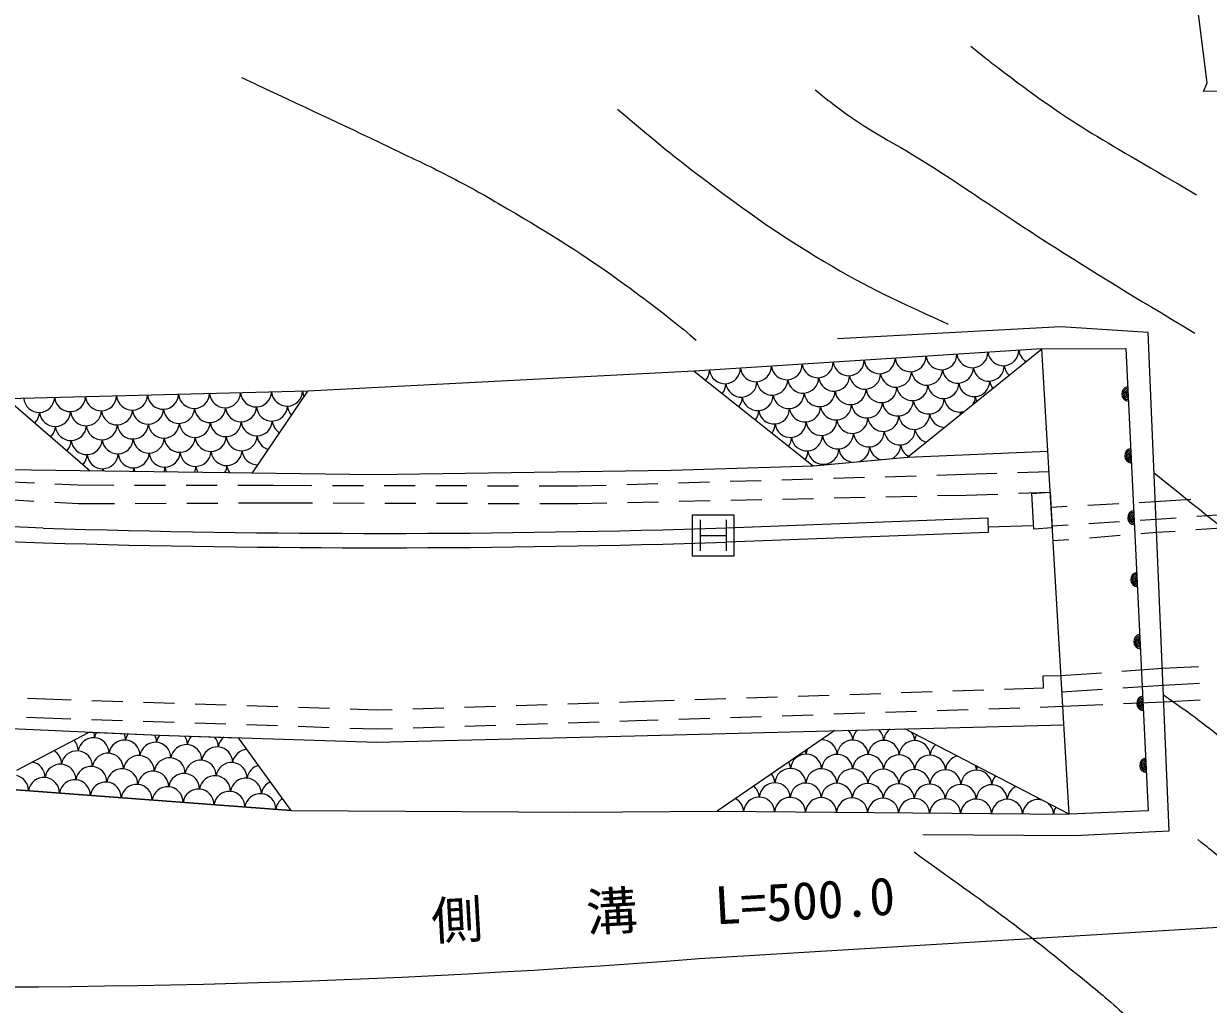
# Model space of a CAD drawing. Units: millimetres, scale not verified. Extents: x 40000 to 680000, y 20000 to 380000.
# Drawn here: x 245589 to 302916, y 271732 to 319192 of the extents above; entities that cross this region are included whole.
import ezdxf
from ezdxf.enums import TextEntityAlignment as Align

# ---------------------------------------------------------------- set-up
doc = ezdxf.new("R2010")
doc.units = ezdxf.units.MM
doc.header["$LTSCALE"] = 1000
for name, color, linetype, lineweight in [('M-BGD', 7, 'Continuous', 13), ('M-STR-HTXT', 7, 'Continuous', 13), ('M-STR-STRC', 7, 'Continuous', 13), ('M-STR-STRD', 7, 'Continuous', 13)]:
    doc.layers.add(name, color=color, linetype=linetype, lineweight=lineweight)
doc.styles.add('ＭＳ ゴシック', font='')
doc.styles.get('ＭＳ ゴシック').set_extended_font_data('MS Gothic')

msp = doc.modelspace()

# ---------------------------------------------------------------- linework, layer by layer
at = {"layer": 'M-BGD'}
for p, q in [((288355, 298218), (294852, 303460)), ((298917, 303474), (300000, 281096)), ((278028, 302372), (283788, 297797)), ((244839, 300987), (248813, 297559)), ((256664, 297454), (259339, 301407)), ((244606, 297035), (246105, 296966)), ((277282, 296970), (278782, 297014)), ((279781, 297044), (281280, 297089)), ((282280, 297119), (283779, 297164)), ((284779, 297194), (286278, 297239)), ((287278, 297268), (288777, 297313)), ((289777, 297343), (291173, 297385)), ((291173, 297385), (292688, 297434)), ((293687, 297467), (295202, 297517)), ((247104, 296919), (248223, 296868)), ((248223, 296868), (249952, 296865)), ((250952, 296863), (252452, 296861)), ((253452, 296859), (254952, 296857)), ((255952, 296856), (257682, 296853)), ((257682, 296853), (259535, 296849)), ((260535, 296847), (262035, 296844)), ((263035, 296842), (264535, 296839)), ((265535, 296837), (267035, 296834)), ((268035, 296832), (269535, 296829)), ((270535, 296827), (272388, 296823)), ((272388, 296823), (273784, 296865)), ((274783, 296895), (276283, 296940)), ((289805, 296350), (291204, 296380)), ((291204, 296380), (292733, 296430)), ((293733, 296463), (295261, 296513)), ((244590, 296173), (246088, 296089)), ((247086, 296033), (248243, 295968)), ((248243, 295968), (249979, 295974)), ((250979, 295978), (252479, 295983)), ((253479, 295987), (254979, 295992)), ((255979, 295995), (257715, 296001)), ((257715, 296001), (259562, 295997)), ((260562, 295995), (262062, 295992)), ((263062, 295989), (264562, 295986)), ((265562, 295984), (267062, 295980)), ((268062, 295978), (269562, 295975)), ((270562, 295973), (272409, 295968)), ((272409, 295968), (273808, 295999)), ((274808, 296021), (276308, 296054)), ((277308, 296076), (278807, 296109)), ((279807, 296131), (281307, 296163)), ((282306, 296185), (283806, 296218)), ((284806, 296240), (286305, 296273)), ((287305, 296295), (288805, 296328)), ((295304, 295791), (296082, 295834)), ((297081, 295888), (298578, 295969)), ((299577, 296024), (300355, 296066)), ((300355, 296066), (302069, 296176)), ((300391, 295212), (301365, 295281)), ((302363, 295352), (303859, 295459)), ((294464, 294896), (292253, 294831)), ((295357, 294890), (296128, 294939)), ((297126, 295003), (298623, 295099)), ((299620, 295163), (300391, 295212)), ((302314, 294706), (303810, 294808)), ((295399, 294175), (296164, 294236)), ((297161, 294315), (298656, 294435)), ((299653, 294515), (300418, 294576)), ((300418, 294576), (301316, 294637)), ((295784, 287641), (297741, 287782)), ((298739, 287854), (300696, 287994)), ((300696, 287994), (302444, 288089)), ((294928, 287624), (295784, 287641)), ((294942, 287047), (294928, 287624)), ((300731, 287175), (302485, 287272)), ((283063, 286648), (284562, 286698)), ((285562, 286732), (287061, 286782)), ((288060, 286816), (289560, 286866)), ((290559, 286900), (292058, 286950)), ((293058, 286984), (294942, 287047)), ((295830, 286859), (297781, 286985)), ((298779, 287049), (300731, 287175)), ((245767, 286554), (246613, 286515)), ((246613, 286515), (247892, 286473)), ((248891, 286440), (250390, 286390)), ((251390, 286357), (252889, 286307)), ((253889, 286274), (255388, 286225)), ((256387, 286191), (257886, 286142)), ((258886, 286109), (260385, 286059)), ((264425, 286039), (265924, 286087)), ((266924, 286119), (268423, 286167)), ((269422, 286199), (270922, 286247)), ((271921, 286278), (273420, 286326)), ((274420, 286358), (275182, 286382)), ((275182, 286382), (277067, 286446)), ((278066, 286479), (279565, 286530)), ((280565, 286564), (282064, 286614)), ((292288, 286036), (293787, 286086)), ((294786, 286120), (295871, 286156)), ((295871, 286156), (297819, 286241)), ((298818, 286284), (300765, 286368)), ((300765, 286368), (302527, 286467)), ((245723, 285633), (246577, 285594)), ((246577, 285594), (247873, 285551)), ((248873, 285518), (250372, 285468)), ((261384, 286026), (262664, 285983)), ((262664, 285983), (263426, 286008)), ((275212, 285461), (276297, 285498)), ((277296, 285531), (278795, 285582)), ((279795, 285615), (281294, 285666)), ((282294, 285699), (283793, 285750)), ((284792, 285783), (286291, 285834)), ((287291, 285868), (288790, 285918)), ((289789, 285952), (291288, 286002)), ((251372, 285435), (252871, 285386)), ((253870, 285352), (255369, 285303)), ((256369, 285270), (257868, 285220)), ((258867, 285187), (260367, 285137)), ((261366, 285104), (262663, 285061)), ((262663, 285061), (263440, 285086)), ((264440, 285118), (265939, 285165)), ((266939, 285197), (268438, 285245)), ((269437, 285277), (270937, 285325)), ((271936, 285357), (273435, 285404)), ((274435, 285436), (275212, 285461)), ((284848, 284978), (279143, 281080)), ((296179, 280927), (288237, 285066)), ((258536, 281113), (255989, 284632)), ((258536, 281113), (245230, 282114)), ((300000, 281096), (296179, 280927))]:
    msp.add_line(p, q, dxfattribs=at)
for points in [[(307515, 315990), (302689, 315906), (302859, 316329), (302266, 321070), (302266, 324372), (302435, 325642), (302943, 327844)], [(289102, 279951), (296440, 279907), (301029, 280128), (300009, 304249), (295775, 304515), (284978, 303939)], [(110824, 303882), (111309, 303454), (116399, 302456), (139685, 298372), (167957, 293763), (187403, 290768), (194037, 289743), (195988, 289211), (207893, 287726), (218513, 286766), (233898, 285658), (245338, 285066), (252136, 284756), (262674, 284416), (275148, 284727), (295924, 285266)], [(294852, 303460), (278028, 302372), (259339, 301407), (244840, 301041)], [(296179, 280927), (294852, 303460), (298917, 303474)], [(244781, 297612), (262550, 297376), (276915, 297576), (283788, 297797), (288355, 298218), (295144, 298507)], [(245264, 283064), (248751, 284911), (252136, 284756), (255989, 284632)], [(245230, 282114), (258536, 281113), (272315, 281036), (279143, 281080), (296179, 280927)]]:
    msp.add_lwpolyline(points, dxfattribs=at)
msp.add_lwpolyline([(295261, 296513), (295363, 294787), (294474, 294735), (294372, 296461)], close=True, dxfattribs=at)
for centre, radius, start, end in [((291496, 303294), 752, 187.65035, 359.75061), ((292993, 303391), 752, 187.65035, 359.75061), ((294490, 303488), 752, 187.65035, 238.29805), ((282515, 302714), 752, 187.65035, 359.75061), ((284012, 302810), 752, 187.65035, 359.75061), ((285509, 302907), 752, 187.65035, 359.75061), ((287005, 303004), 752, 187.65035, 359.75061), ((288502, 303101), 752, 187.65035, 359.75061), ((289999, 303198), 752, 187.65035, 359.75061), ((278024, 302423), 752, 318.61977, 359.75061), ((279521, 302520), 752, 187.65035, 359.75061), ((281018, 302617), 752, 187.65035, 359.75061), ((284805, 302160), 752, 187.65035, 359.75061), ((286302, 302257), 752, 187.65035, 359.75061), ((287799, 302354), 752, 187.65035, 359.75061), ((289296, 302451), 752, 187.65035, 359.75061), ((290793, 302548), 752, 187.65035, 359.75061), ((292290, 302644), 752, 187.65035, 359.75061), ((293787, 302741), 752, 187.65035, 227.30193), ((278818, 301773), 752, 319.81006, 359.75061), ((280315, 301870), 752, 187.65035, 359.75061), ((281812, 301967), 752, 187.65035, 359.75061), ((283308, 302063), 752, 187.65035, 359.75061), ((287096, 301607), 752, 187.65035, 359.75061), ((288593, 301704), 752, 187.65035, 359.75061), ((290090, 301801), 752, 187.65035, 359.75061), ((291586, 301897), 752, 187.65035, 359.75061), ((293083, 301994), 752, 187.65035, 216.61382), ((299077, 301277), 354, 101.56945, 263.97463), ((299077, 301277), 283, 103.79349, 261.75059), ((246338, 301131), 752, 185.3951, 357.49536), ((247837, 301169), 752, 185.3951, 357.49536), ((249337, 301207), 752, 185.3951, 357.49536), ((250837, 301244), 752, 185.3951, 357.49536), ((252336, 301282), 752, 185.3951, 357.49536), ((253836, 301320), 752, 185.3951, 357.49536), ((255335, 301358), 752, 185.3951, 357.49536), ((256835, 301396), 752, 185.3951, 357.49536), ((258334, 301434), 752, 185.3951, 357.49536), ((259834, 301471), 752, 185.3951, 206.08835), ((279611, 301123), 752, 320.99961, 359.75061), ((281108, 301220), 752, 187.65035, 359.75061), ((282605, 301317), 752, 187.65035, 359.75061), ((284102, 301413), 752, 187.65035, 359.75061), ((285599, 301510), 752, 187.65035, 359.75061), ((289386, 301054), 752, 187.65035, 359.75061), ((290883, 301150), 752, 187.65035, 286.42788), ((290883, 301150), 752, 331.35512, 359.75061), ((292380, 301247), 752, 187.65035, 205.84461), ((299077, 301277), 212, 107.53982, 258.00427), ((299077, 301277), 142, 115.25155, 250.29254), ((299077, 301277), 100, 125.56921, 239.97487), ((299077, 301277), 100, 125.56921, 239.97487), ((247105, 300450), 752, 185.3951, 357.49536), ((248605, 300488), 752, 185.3951, 357.49536), ((250104, 300526), 752, 185.3951, 357.49536), ((251604, 300564), 752, 185.3951, 357.49536), ((253103, 300601), 752, 185.3951, 357.49536), ((254603, 300639), 752, 185.3951, 357.49536), ((256103, 300677), 752, 185.3951, 357.49536), ((257602, 300715), 752, 185.3951, 357.49536), ((259102, 300753), 752, 185.3951, 222.82592), ((280405, 300473), 752, 322.18892, 359.75061), ((281902, 300570), 752, 187.65035, 359.75061), ((283399, 300666), 752, 187.65035, 359.75061), ((284896, 300763), 752, 187.65035, 359.75061), ((286393, 300860), 752, 187.65035, 359.75061), ((287889, 300957), 752, 187.65035, 359.75061), ((290180, 300404), 752, 351.32028, 359.75061), ((291677, 300500), 752, 187.65035, 194.57643), ((245606, 300412), 752, 316.34032, 357.49536), ((252371, 299883), 752, 185.3951, 357.49536), ((253871, 299921), 752, 185.3951, 357.49536), ((255370, 299958), 752, 185.3951, 357.49536), ((256870, 299996), 752, 185.3951, 357.49536), ((258369, 300034), 752, 185.3951, 238.46196), ((281199, 299823), 752, 323.37851, 359.75061), ((282696, 299919), 752, 187.65035, 359.75061), ((284192, 300016), 752, 187.65035, 359.75061), ((285689, 300113), 752, 187.65035, 359.75061), ((287186, 300210), 752, 187.65035, 359.75061), ((288683, 300307), 752, 187.65035, 359.75061), ((290180, 300404), 752, 187.65035, 266.46272), ((246373, 299731), 752, 316.81531, 357.49536), ((247873, 299769), 752, 185.3951, 357.49536), ((249372, 299807), 752, 185.3951, 357.49536), ((250872, 299845), 752, 185.3951, 357.49536), ((256138, 299278), 752, 185.3951, 357.49536), ((257637, 299315), 752, 185.3951, 254.29604), ((283489, 299269), 752, 187.65035, 359.75061), ((284986, 299366), 752, 187.65035, 359.75061), ((286483, 299463), 752, 187.65035, 359.75061), ((287980, 299560), 752, 187.65035, 359.75061), ((289477, 299657), 752, 187.65035, 252.40344), ((247141, 299051), 752, 317.29017, 357.49536), ((248640, 299088), 752, 185.3951, 357.49536), ((250140, 299126), 752, 185.3951, 357.49536), ((251639, 299164), 752, 185.3951, 357.49536), ((253139, 299202), 752, 185.3951, 357.49536), ((254638, 299240), 752, 185.3951, 357.49536), ((281992, 299173), 752, 324.56888, 359.75061), ((285780, 298716), 752, 288.4427, 359.75061), ((287277, 298813), 752, 187.65035, 252.05706), ((287277, 298813), 752, 298.48225, 359.75061), ((288773, 298910), 752, 187.65035, 240.3671), ((247908, 298370), 752, 317.76492, 357.49536), ((249408, 298408), 752, 185.3951, 357.49536), ((250907, 298445), 752, 185.3951, 357.49536), ((252407, 298483), 752, 185.3951, 357.49536), ((253906, 298521), 752, 185.3951, 357.49536), ((255406, 298559), 752, 185.3951, 357.49536), ((256905, 298597), 752, 185.3951, 271.80447), ((282786, 298522), 752, 325.76057, 359.75061), ((284283, 298619), 752, 187.65035, 359.75061), ((285780, 298716), 752, 187.65035, 262.09661), ((299223, 298281), 354, 101.56945, 263.97463), ((299223, 298281), 283, 103.79349, 261.75059), ((299223, 298281), 212, 107.53982, 258.00427), ((299223, 298281), 142, 115.25155, 250.29254), ((299223, 298281), 100, 125.56921, 239.97487), ((299223, 298281), 100, 125.56921, 239.97487), ((248676, 297689), 752, 349.42064, 357.49536), ((250175, 297727), 752, 185.3951, 193.55894), ((250175, 297727), 752, 344.91612, 357.49536), ((251675, 297764), 752, 185.3951, 198.15599), ((251675, 297764), 752, 340.31907, 357.49536), ((253174, 297802), 752, 185.3951, 202.88345), ((253174, 297802), 752, 335.59161, 357.49536), ((254674, 297840), 752, 185.3951, 207.78877), ((254674, 297840), 752, 330.68629, 357.49536), ((256173, 297878), 752, 185.3951, 212.93486), ((256173, 297878), 752, 356.93375, 357.49536), ((257673, 297916), 752, 185.3951, 185.85175), ((283580, 297872), 752, 358.0961, 359.75061), ((285076, 297969), 752, 187.65035, 189.2973), ((299368, 295284), 354, 101.56945, 263.97463), ((299368, 295284), 283, 103.79349, 261.75059), ((299368, 295284), 212, 107.53982, 258.00427), ((299368, 295284), 142, 115.25155, 250.29254), ((299368, 295284), 100, 125.56921, 239.97487), ((299368, 295284), 100, 125.56921, 239.97487), ((299513, 292288), 354, 101.56945, 263.97463), ((299513, 292288), 283, 103.79349, 261.75059), ((299513, 292288), 212, 107.53982, 258.00427), ((299513, 292288), 142, 115.25155, 250.29254), ((299513, 292288), 100, 125.56921, 239.97487), ((299513, 292288), 100, 125.56921, 239.97487), ((299658, 289291), 354, 101.56945, 263.97463), ((299658, 289291), 283, 103.79349, 261.75059), ((299658, 289291), 212, 107.53982, 258.00427), ((299658, 289291), 142, 115.25155, 250.29254), ((299658, 289291), 100, 125.56921, 239.97487), ((299658, 289291), 100, 125.56921, 239.97487), ((299803, 286295), 354, 101.56945, 263.97463), ((299803, 286295), 283, 103.79349, 261.75059), ((299803, 286295), 212, 107.53982, 258.00427), ((299803, 286295), 142, 115.25155, 250.29254), ((299803, 286295), 100, 125.56921, 239.97487), ((299803, 286295), 100, 125.56921, 239.97487), ((284960, 284476), 752, 3.43624, 43.69623), ((286460, 284463), 752, 133.62733, 175.53651), ((286460, 284463), 752, 3.43624, 49.34841), ((287960, 284449), 752, 127.27461, 175.53651), ((247472, 283999), 752, 359.64911, 43.83511), ((248967, 283887), 752, 359.64911, 171.74938), ((248272, 284641), 752, 359.64911, 20.16863), ((249768, 284529), 752, 150.90078, 171.74938), ((250463, 283774), 752, 359.64911, 171.74938), ((249768, 284529), 752, 359.64911, 23.8715), ((251264, 284416), 752, 147.0744, 171.74938), ((251959, 283662), 752, 359.64911, 171.74938), ((251264, 284416), 752, 359.64911, 27.69787), ((252759, 284304), 752, 143.06497, 171.74938), ((252759, 284304), 752, 359.64911, 33.23981), ((254255, 284191), 752, 136.8352, 171.74938), ((254255, 284191), 752, 359.64911, 39.46958), ((255751, 284079), 752, 129.93928, 171.74938), ((284204, 283783), 752, 3.43624, 90.4379), ((284960, 284476), 752, 174.84349, 175.53651), ((283461, 284490), 752, 3.43624, 4.06055), ((285704, 283769), 752, 3.43624, 175.53651), ((287204, 283756), 752, 3.43624, 175.53651), ((288704, 283743), 752, 3.43624, 175.53651), ((287960, 284449), 752, 3.43624, 36.36605), ((289460, 284436), 752, 152.94647, 175.53651), ((246671, 283358), 752, 359.64911, 59.94688), ((248167, 283245), 752, 359.64911, 171.74938), ((249663, 283133), 752, 359.64911, 171.74938), ((251159, 283020), 752, 359.64911, 171.74938), ((253455, 283549), 752, 359.64911, 171.74938), ((254951, 283437), 752, 359.64911, 171.74938), ((256446, 283324), 752, 94.08178, 171.74938), ((283448, 283090), 752, 3.43624, 175.53651), ((282704, 283796), 752, 3.43624, 16.25572), ((284204, 283783), 752, 158.2567, 175.53651), ((284948, 283076), 752, 3.43624, 175.53651), ((286448, 283063), 752, 3.43624, 175.53651), ((287948, 283049), 752, 3.43624, 175.53651), ((289448, 283036), 752, 3.43624, 175.53651), ((290204, 283729), 752, 130.87113, 175.53651), ((245871, 282716), 752, 359.64911, 79.77453), ((247367, 282603), 752, 359.64911, 171.74938), ((248862, 282491), 752, 359.64911, 171.74938), ((252654, 282908), 752, 359.64911, 171.74938), ((254150, 282795), 752, 359.64911, 171.74938), ((255646, 282683), 752, 359.64911, 171.74938), ((257142, 282570), 752, 104.41271, 171.74938), ((281948, 283103), 752, 3.43624, 27.64299), ((290948, 283022), 752, 104.35046, 175.53651), ((290948, 283022), 752, 3.43624, 20.59604), ((292448, 283009), 752, 161.77618, 175.53651), ((299948, 283298), 354, 101.56945, 263.97463), ((299948, 283298), 283, 103.79349, 261.75059), ((299948, 283298), 212, 107.53982, 258.00427), ((299948, 283298), 142, 115.25155, 250.29254), ((299948, 283298), 100, 125.56921, 239.97487), ((299948, 283298), 100, 125.56921, 239.97487), ((245071, 282074), 752, 359.64911, 75.80017), ((246566, 281961), 752, 359.64911, 171.74938), ((250358, 282378), 752, 359.64911, 171.74938), ((251854, 282266), 752, 359.64911, 171.74938), ((253350, 282153), 752, 359.64911, 171.74938), ((254846, 282041), 752, 359.64911, 171.74938), ((256341, 281928), 752, 359.64911, 171.74938), ((281192, 282410), 752, 3.43624, 38.76608), ((282692, 282396), 752, 3.43624, 175.53651), ((284192, 282383), 752, 3.43624, 175.53651), ((285692, 282370), 752, 3.43624, 175.53651), ((287192, 282356), 752, 3.43624, 175.53651), ((288691, 282343), 752, 3.43624, 175.53651), ((290191, 282329), 752, 3.43624, 175.53651), ((291691, 282316), 752, 3.43624, 175.53651), ((293191, 282302), 752, 140.07158, 175.53651), ((248062, 281849), 752, 359.64911, 171.74938), ((249558, 281736), 752, 359.64911, 171.74938), ((251054, 281624), 752, 359.64911, 171.74938), ((252549, 281512), 752, 359.64911, 171.74938), ((254045, 281399), 752, 359.64911, 171.74938), ((257837, 281816), 752, 114.04916, 171.74938), ((280436, 281717), 752, 3.43624, 50.06139), ((281935, 281703), 752, 3.43624, 175.53651), ((283435, 281690), 752, 3.43624, 175.53651), ((284935, 281676), 752, 3.43624, 175.53651), ((286435, 281663), 752, 3.43624, 175.53651), ((287935, 281649), 752, 3.43624, 175.53651), ((289435, 281636), 752, 3.43624, 175.53651), ((290935, 281622), 752, 3.43624, 175.53651), ((292435, 281609), 752, 3.43624, 175.53651), ((293935, 281596), 752, 116.23232, 175.53651), ((255541, 281287), 752, 359.64911, 171.74938), ((257037, 281174), 752, 359.64911, 171.74938), ((258532, 281062), 752, 123.35322, 171.74938), ((279679, 281023), 752, 3.43624, 62.03348), ((281179, 281010), 752, 3.43624, 175.53651), ((282679, 280996), 752, 3.43624, 175.53651), ((284179, 280983), 752, 3.43624, 175.53651), ((285679, 280970), 752, 3.43624, 175.53651), ((287179, 280956), 752, 3.43624, 175.53651), ((288679, 280943), 752, 3.43624, 175.53651), ((290179, 280929), 752, 3.43624, 175.53651), ((291679, 280916), 752, 3.43624, 175.53651), ((293179, 280902), 752, 3.43624, 175.53651), ((294679, 280889), 752, 77.09802, 175.53651), ((293935, 281596), 752, 3.43624, 8.71417), ((295435, 281582), 752, 170.83705, 175.53651), ((294679, 280889), 752, 3.43624, 47.84848), ((296179, 280875), 752, 148.95488, 175.53651)]:
    msp.add_arc(centre, radius, start, end, dxfattribs=at)
for points, knots in [([(291429, 318107), (292169, 317483), (292403, 317324), (293038, 316837), (296458, 314211), (297863, 313566), (302351, 310910)], [0, 0, 0, 0, 1, 1, 1, 2, 2, 2, 2]), ([(256126, 316583), (259628, 314950), (260523, 314543), (263322, 313196), (264349, 312703), (264934, 312448), (265947, 311926), (266986, 311391), (267563, 311079), (268571, 310487), (270904, 309116), (272219, 308347), (274413, 306762), (275903, 305685), (276412, 305298), (278138, 303883)], [0, 0, 0, 0, 1, 1, 1, 2, 2, 2, 3, 3, 3, 4, 4, 4, 5, 5, 5, 5]), ([(283895, 315990), (284282, 315657), (284407, 315573), (284741, 315313), (286523, 313930), (287731, 313456), (289623, 312228), (291925, 310735), (293179, 309844), (295493, 308370), (298110, 306704), (298977, 306191), (302266, 304222)], [0, 0, 0, 0, 1, 1, 1, 2, 2, 2, 3, 3, 3, 4, 4, 4, 4]), ([(274328, 315059), (276382, 313315), (276963, 312831), (278730, 311503), (280688, 310031), (281802, 309219), (283895, 307947), (286308, 306479), (287253, 306067), (290329, 304645)], [0, 0, 0, 0, 1, 1, 1, 2, 2, 2, 3, 3, 3, 3]), ([(300296, 297451), (303159, 295145), (303932, 294486), (306384, 292750), (308013, 291596), (308994, 291049), (310618, 289890), (312927, 288242), (314129, 287194), (316405, 285500), (319143, 283461), (320661, 282295), (323460, 280340), (325286, 279065), (325882, 278654), (328172, 277128)], [0, 0, 0, 0, 1, 1, 1, 2, 2, 2, 3, 3, 3, 4, 4, 4, 5, 5, 5, 5]), ([(313864, 276282), (310243, 279045), (309245, 279753), (306415, 282138), (305197, 283164), (304579, 283816), (303326, 284798), (302344, 285568), (301998, 285820), (300751, 286690)], [0, 0, 0, 0, 1, 1, 1, 2, 2, 2, 3, 3, 3, 3]), ([(306414, 275858), (305409, 276984), (305125, 277325), (304207, 278172), (303527, 278800), (303279, 279012), (302404, 279709)], [0, 0, 0, 0, 1, 1, 1, 2, 2, 2, 2]), ([(288677, 279110), (292479, 276361), (293557, 275665), (296509, 273234), (297342, 272547), (297825, 272180), (298626, 271456), (299736, 270452), (300307, 269835), (301335, 268746), (302701, 267298), (303447, 266467), (304721, 264936), (305569, 263917), (305847, 263576), (306846, 262289)], [0, 0, 0, 0, 1, 1, 1, 2, 2, 2, 3, 3, 3, 4, 4, 4, 5, 5, 5, 5])]:
    msp.add_open_spline(points, degree=3, knots=knots, dxfattribs=at)
at = {"layer": 'M-STR-HTXT'}
msp.add_line((278282, 273942), (565542, 291379), dxfattribs=at)
msp.add_arc((242970, 728910), 456336, 248.77329, 274.43804, dxfattribs=at)
at = {"layer": 'M-STR-STRC'}
for p, q in [((277957, 293423), (277957, 295423)), ((277957, 295423), (279957, 295423)), ((279957, 295423), (279957, 293423)), ((278332, 295173), (278332, 293673)), ((279582, 295173), (279582, 293673)), ((278332, 294423), (279582, 294423)), ((279957, 293423), (277957, 293423))]:
    msp.add_line(p, q, dxfattribs=at)
at = {"layer": 'M-STR-STRD'}
for points in [[(246530, 294779), (239214, 295105), (233245, 295503)], [(279596, 294794), (292247, 295278), (292257, 294559), (279618, 294100)], [(233231, 294870), (239200, 294336), (246545, 294070)]]:
    msp.add_lwpolyline(points, dxfattribs=at)
for centre, radius, start, end in [((262827, 814396), 519872, 268.20362, 271.84847), ((262594, 828626), 534797, 268.28033, 271.82422)]:
    msp.add_arc(centre, radius, start, end, dxfattribs=at)

# ---------------------------------------------------------------- texts
at = {"layer": 'M-STR-HTXT', "style": 'ＭＳ ゴシック'}
msp.add_text('側\u3000\u3000溝   L=500.0', height=1833, rotation=3.156, dxfattribs=at).set_placement((276611, 274909), align=Align.BOTTOM_CENTER)

doc.saveas('drawing.dxf')
